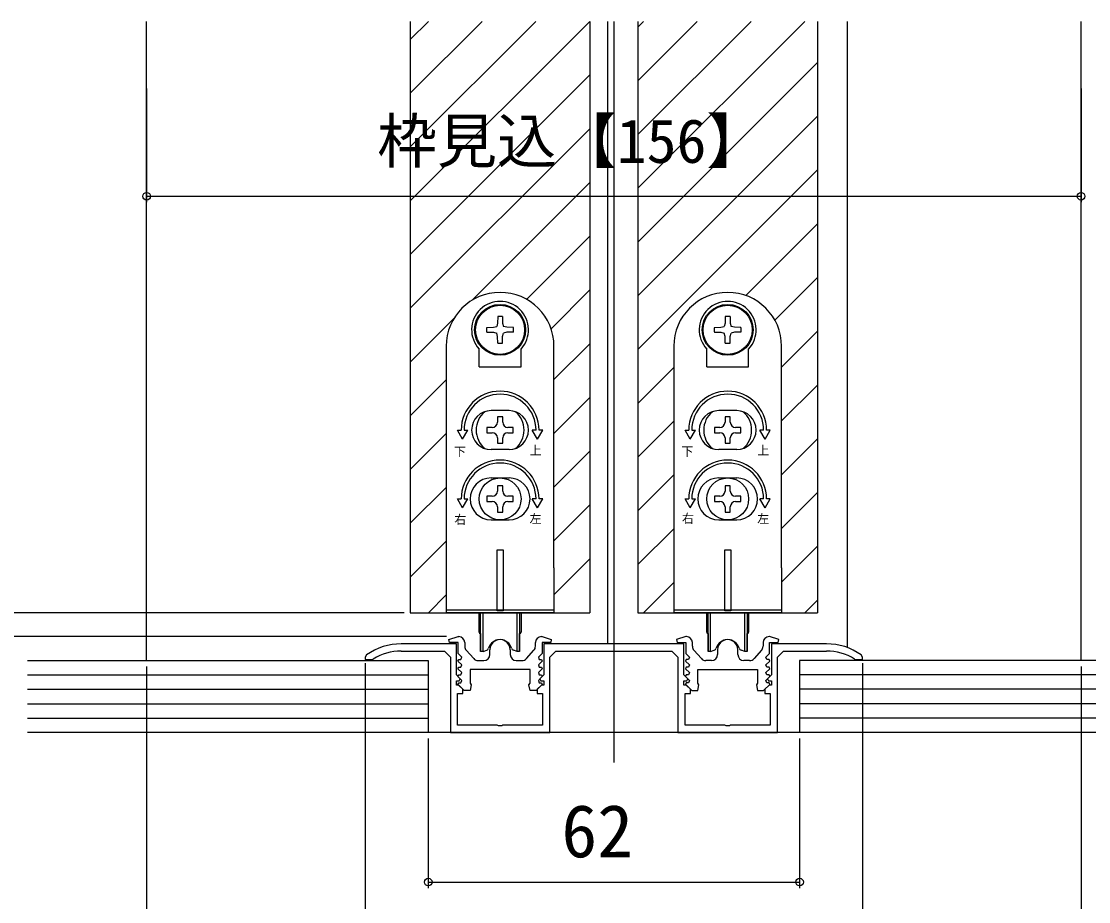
# Model space of a CAD drawing. Units: millimetres, scale not verified. Extents: x -525 to 525, y -783 to 779.
# Drawn here: x -372.9 to -194.7, y 211.5 to 358.6 of the extents above; entities that cross this region are included whole.
import ezdxf
from ezdxf.enums import TextEntityAlignment as Align

# ---------------------------------------------------------------- set-up
doc = ezdxf.new("R2010")
doc.units = ezdxf.units.MM
doc.header["$LTSCALE"] = 4
for name, color, linetype in [('0-3_YKK_11', 7, 'Continuous'), ('0-5_YKK_12', 2, 'Continuous'), ('0-6_YKK_13', 4, 'Continuous'), ('0-8_YKK_D', 6, 'Continuous'), ('0-A_YSS_K', 3, 'Continuous')]:
    doc.layers.add(name, color=color, linetype=linetype)
doc.styles.add('ＭＳ ゴシック', font='')
doc.styles.get('ＭＳ ゴシック').set_extended_font_data('MS Gothic')

msp = doc.modelspace()

# ---------------------------------------------------------------- linework, layer by layer
at = {"layer": '0-3_YKK_11'}
for p, q in [((-298.899, 254.773), (-298.899, 254.157)), ((-298.643, 253.488), (-297.397, 252.104)), ((-294.699, 252.773), (-294.699, 253.573)), ((-291.299, 253.573), (-291.299, 252.773)), ((-288.601, 252.104), (-287.356, 253.488)), ((-287.099, 254.157), (-287.099, 254.773)), ((-260.899, 254.157), (-260.899, 254.773)), ((-260.899, 254.157), (-260.899, 254.773)), ((-259.397, 252.104), (-260.643, 253.488)), ((-259.397, 252.104), (-260.643, 253.488)), ((-256.699, 253.573), (-256.699, 252.773)), ((-256.699, 253.573), (-256.699, 252.773)), ((-253.299, 252.773), (-253.299, 253.573)), ((-253.299, 252.773), (-253.299, 253.573)), ((-249.356, 253.488), (-250.601, 252.104)), ((-249.356, 253.488), (-250.601, 252.104)), ((-249.099, 254.773), (-249.099, 254.157)), ((-249.099, 254.773), (-249.099, 254.157)), ((-296.654, 251.773), (-295.699, 251.773)), ((-290.299, 251.773), (-289.345, 251.773)), ((-257.699, 251.773), (-258.654, 251.773)), ((-257.699, 251.773), (-258.654, 251.773)), ((-251.345, 251.773), (-252.299, 251.773)), ((-251.345, 251.773), (-252.299, 251.773))]:
    msp.add_line(p, q, dxfattribs=at)
for points in [[(-287.999, 250.273), (-297.999, 250.273), (-297.999, 248.015), (-297.812, 247.737), (-297.999, 246.773), (-298.999, 246.773), (-300.025, 247.799), (-299.911, 248.073), (-299.549, 248.073), (-299.388, 248.461), (-300.025, 249.099), (-299.911, 249.373), (-299.549, 249.373), (-299.388, 249.761), (-300.025, 250.399), (-299.911, 250.673), (-299.549, 250.673), (-299.388, 251.061), (-300.025, 251.699), (-299.911, 251.973), (-299.549, 251.973), (-299.388, 252.361), (-299.999, 252.973), (-299.999, 254.773), (-301.452, 254.773), (-301.532, 255.282), (-299.999, 255.773), (-299.899, 255.773)], [(-286.099, 255.773), (-285.999, 255.773), (-284.467, 255.282), (-284.546, 254.773), (-285.999, 254.773), (-285.999, 252.973), (-286.611, 252.361), (-286.45, 251.973), (-286.087, 251.973), (-285.973, 251.699), (-286.611, 251.061), (-286.45, 250.673), (-286.087, 250.673), (-285.973, 250.399), (-286.611, 249.761), (-286.45, 249.373), (-286.087, 249.373), (-285.973, 249.099), (-286.611, 248.461), (-286.45, 248.073), (-286.087, 248.073), (-285.974, 247.799), (-286.999, 246.773), (-287.999, 246.773), (-288.187, 247.737), (-287.999, 248.015), (-287.999, 250.273)], [(-261.899, 255.773), (-261.999, 255.773), (-263.532, 255.282), (-263.452, 254.773), (-261.999, 254.773), (-261.999, 252.973), (-261.388, 252.361), (-261.549, 251.973), (-261.911, 251.973), (-262.025, 251.699), (-261.388, 251.061), (-261.549, 250.673), (-261.911, 250.673), (-262.025, 250.399), (-261.388, 249.761), (-261.549, 249.373), (-261.911, 249.373), (-262.025, 249.099), (-261.388, 248.461), (-261.549, 248.073), (-261.911, 248.073), (-262.025, 247.799), (-260.999, 246.773), (-259.999, 246.773), (-259.812, 247.737), (-259.999, 248.015), (-259.999, 250.273)], [(-261.899, 255.773), (-261.999, 255.773), (-263.532, 255.282), (-263.452, 254.773), (-261.999, 254.773), (-261.999, 252.973), (-261.388, 252.361), (-261.549, 251.973), (-261.911, 251.973), (-262.025, 251.699), (-261.388, 251.061), (-261.549, 250.673), (-261.911, 250.673), (-262.025, 250.399), (-261.388, 249.761), (-261.549, 249.373), (-261.911, 249.373), (-262.025, 249.099), (-261.388, 248.461), (-261.549, 248.073), (-261.911, 248.073), (-262.025, 247.799), (-260.999, 246.773), (-259.999, 246.773), (-259.812, 247.737), (-259.999, 248.015), (-259.999, 250.273)], [(-259.999, 250.273), (-249.999, 250.273), (-249.999, 248.015), (-250.187, 247.737), (-249.999, 246.773), (-248.999, 246.773), (-247.974, 247.799), (-248.087, 248.073), (-248.45, 248.073), (-248.611, 248.461), (-247.973, 249.099), (-248.087, 249.373), (-248.45, 249.373), (-248.611, 249.761), (-247.973, 250.399), (-248.087, 250.673), (-248.45, 250.673), (-248.611, 251.061), (-247.973, 251.699), (-248.087, 251.973), (-248.45, 251.973), (-248.611, 252.361), (-247.999, 252.973), (-247.999, 254.773), (-246.546, 254.773), (-246.467, 255.282), (-247.999, 255.773), (-248.099, 255.773)], [(-259.999, 250.273), (-249.999, 250.273), (-249.999, 248.015), (-250.187, 247.737), (-249.999, 246.773), (-248.999, 246.773), (-247.974, 247.799), (-248.087, 248.073), (-248.45, 248.073), (-248.611, 248.461), (-247.973, 249.099), (-248.087, 249.373), (-248.45, 249.373), (-248.611, 249.761), (-247.973, 250.399), (-248.087, 250.673), (-248.45, 250.673), (-248.611, 251.061), (-247.973, 251.699), (-248.087, 251.973), (-248.45, 251.973), (-248.611, 252.361), (-247.999, 252.973), (-247.999, 254.773), (-246.546, 254.773), (-246.467, 255.282), (-247.999, 255.773), (-248.099, 255.773)], [(-262.299, 254.573), (-285.699, 254.573), (-285.699, 249.373), (-286.334, 248.739), (-286.182, 248.373), (-285.699, 248.373), (-285.699, 247.673), (-286.099, 247.673), (-286.799, 246.973), (-286.799, 246.273), (-285.899, 246.273), (-285.899, 240.973), (-292.541, 240.973), (-292.724, 240.853), (-293.274, 240.853), (-293.458, 240.973), (-300.099, 240.973), (-300.099, 246.273), (-299.199, 246.273), (-299.199, 246.973), (-299.899, 247.673), (-300.299, 247.673), (-300.299, 248.373), (-299.816, 248.373), (-299.665, 248.739), (-300.299, 249.373), (-300.299, 254.573), (-309.499, 254.573)], [(-309.499, 253.373), (-302.299, 253.373), (-301.299, 252.373), (-301.299, 239.773), (-284.699, 239.773), (-284.699, 252.373), (-283.699, 253.373), (-264.299, 253.373), (-263.299, 252.373), (-263.299, 239.773), (-246.699, 239.773), (-246.699, 252.373), (-245.699, 253.373), (-238.499, 253.373)], [(-238.499, 254.573), (-247.699, 254.573), (-247.699, 249.373), (-248.334, 248.739), (-248.182, 248.373), (-247.699, 248.373), (-247.699, 247.673), (-248.099, 247.673), (-248.799, 246.973), (-248.799, 246.273), (-247.899, 246.273), (-247.899, 240.973), (-254.541, 240.973), (-254.724, 240.853), (-255.274, 240.853), (-255.458, 240.973), (-262.099, 240.973), (-262.099, 246.273), (-261.199, 246.273), (-261.199, 246.973), (-261.899, 247.673), (-262.299, 247.673), (-262.299, 248.373), (-261.816, 248.373), (-261.665, 248.739), (-262.299, 249.373), (-262.299, 254.573)], [(-315.289, 252.727), (-315.499, 252.319), (-315.499, 251.973), (-314.349, 251.973), (-314.189, 252.02)], [(-233.809, 252.02), (-233.65, 251.973), (-232.499, 251.973), (-232.499, 252.319), (-232.71, 252.727)]]:
    msp.add_lwpolyline(points, dxfattribs=at)
for centre, radius, start, end in [((-299.899, 254.773), 1, 0.00001, 89.99999), ((-292.999, 253.573), 1.7, 359.99999, 180.00001), ((-286.099, 254.773), 1, 90.00001, 179.99999), ((-261.899, 254.773), 1, 0.00001, 89.99999), ((-261.899, 254.773), 1, 0.00001, 89.99999), ((-254.999, 253.573), 1.7, 359.99999, 180.00001), ((-254.999, 253.573), 1.7, 359.99999, 180.00001), ((-248.099, 254.773), 1, 90.00001, 179.99999), ((-248.099, 254.773), 1, 90.00001, 179.99999), ((-309.499, 244.573), 10, 90, 125.37654), ((-309.499, 244.573), 8.8, 89.99999, 122.20423), ((-297.899, 254.157), 1, 180.00001, 221.98721), ((-288.099, 254.157), 1, 318.01279, 359.99999), ((-259.899, 254.157), 1, 180.00001, 221.98721), ((-259.899, 254.157), 1, 180.00001, 221.98721), ((-250.099, 254.157), 1, 318.01279, 359.99999), ((-250.099, 254.157), 1, 318.01279, 359.99999), ((-238.499, 244.573), 10, 54.62346, 90), ((-238.499, 244.573), 8.8, 57.79577, 90.00001), ((-296.654, 252.773), 1, 221.98723, 270.00001), ((-295.699, 252.773), 1, 270.00001, 359.99999), ((-290.299, 252.773), 1, 180.00001, 269.99999), ((-289.345, 252.773), 1, 269.99999, 318.01277), ((-258.654, 252.773), 1, 221.98723, 270.00001), ((-258.654, 252.773), 1, 221.98723, 270.00001), ((-257.699, 252.773), 1, 270.00001, 359.99999), ((-257.699, 252.773), 1, 270.00001, 359.99999), ((-252.299, 252.773), 1, 180.00001, 269.99999), ((-252.299, 252.773), 1, 180.00001, 269.99999), ((-251.345, 252.773), 1, 269.99999, 318.01277), ((-251.345, 252.773), 1, 269.99999, 318.01277)]:
    msp.add_arc(centre, radius, start, end, dxfattribs=at)
at = {"layer": '0-5_YKK_12'}
for p, q in [((-351.999, 251.773), (-351.999, 358.557)), ((-307.999, 358.557), (-307.999, 259.777)), ((-307.999, 355.528), (-304.97, 358.557)), ((-307.999, 346.547), (-295.989, 358.557)), ((-307.999, 337.567), (-287.009, 358.557)), ((-307.999, 328.587), (-278.029, 358.557)), ((-277.999, 358.557), (-277.999, 259.777)), ((-274.999, 254.573), (-274.999, 358.557)), ((-273.999, 358.557), (-273.999, 234.773)), ((-269.999, 358.557), (-269.999, 259.777)), ((-269.999, 357.607), (-269.049, 358.557)), ((-269.999, 348.626), (-260.068, 358.557)), ((-269.999, 339.646), (-251.088, 358.557)), ((-269.999, 330.666), (-242.108, 358.557)), ((-239.999, 358.557), (-239.999, 259.777)), ((-234.999, 253.941), (-234.999, 358.557)), ((-195.999, 251.773), (-195.999, 358.557)), ((-269.999, 321.686), (-239.999, 351.686)), ((-307.999, 319.607), (-277.999, 349.607)), ((-269.999, 312.705), (-239.999, 342.705)), ((-307.999, 310.626), (-277.999, 340.626)), ((-269.999, 303.725), (-239.999, 333.725)), ((-297.684, 311.961), (-277.999, 331.646)), ((-251.987, 312.757), (-239.999, 324.745)), ((-288.56, 312.105), (-277.999, 322.666)), ((-247.126, 308.637), (-239.999, 315.765)), ((-284.487, 307.198), (-277.999, 313.686)), ((-307.999, 301.646), (-300.684, 308.962)), ((-245.999, 300.784), (-239.999, 306.784)), ((-283.999, 298.705), (-277.999, 304.705)), ((-269.999, 294.745), (-263.999, 300.745)), ((-307.999, 292.666), (-301.999, 298.666)), ((-245.999, 291.804), (-239.999, 297.804)), ((-283.999, 289.725), (-277.999, 295.725)), ((-269.999, 285.765), (-263.999, 291.765)), ((-307.999, 283.686), (-301.999, 289.686)), ((-245.999, 282.824), (-239.999, 288.824)), ((-283.999, 280.745), (-277.999, 286.745)), ((-269.999, 276.784), (-263.999, 282.784)), ((-307.999, 274.705), (-301.999, 280.705)), ((-245.999, 273.844), (-239.999, 279.844)), ((-283.999, 271.765), (-277.999, 277.765)), ((-269.999, 267.804), (-263.999, 273.804)), ((-307.999, 265.725), (-301.999, 271.725)), ((-245.999, 264.863), (-239.999, 270.863)), ((-283.999, 262.784), (-277.999, 268.784)), ((-269.046, 259.777), (-263.999, 264.824)), ((-304.967, 259.777), (-301.999, 262.745)), ((-242.106, 259.777), (-239.999, 261.883)), ((-307.999, 259.777), (-277.999, 259.777)), ((-278.027, 259.777), (-277.999, 259.804)), ((-269.999, 259.777), (-239.999, 259.777))]:
    msp.add_line(p, q, dxfattribs=at)
at = {"layer": '0-6_YKK_13'}
for p, q in [((-293.399, 309.241), (-293.418, 308.151)), ((-292.599, 309.241), (-292.58, 308.151)), ((-255.399, 309.241), (-255.418, 308.151)), ((-254.599, 309.241), (-254.58, 308.151)), ((-293.418, 308.151), (-293.567, 307.595)), ((-292.58, 308.151), (-292.431, 307.595)), ((-291.875, 307.446), (-292.431, 307.595)), ((-291.875, 306.608), (-292.431, 306.459)), ((-290.785, 307.427), (-291.875, 307.446)), ((-290.785, 306.627), (-291.875, 306.608)), ((-255.418, 308.151), (-255.567, 307.595)), ((-254.58, 308.151), (-254.431, 307.595)), ((-253.875, 307.446), (-254.431, 307.595)), ((-253.875, 306.608), (-254.431, 306.459)), ((-252.785, 307.427), (-253.875, 307.446)), ((-252.785, 306.627), (-253.875, 306.608)), ((-301.999, 304.277), (-301.999, 267.277)), ((-296.499, 300.827), (-296.499, 303.815)), ((-289.499, 300.827), (-289.499, 303.815)), ((-283.999, 267.277), (-283.999, 304.277)), ((-263.999, 304.277), (-263.999, 267.277)), ((-258.499, 300.827), (-258.499, 303.815)), ((-251.499, 300.827), (-251.499, 303.815)), ((-245.999, 267.277), (-245.999, 304.277)), ((-296.499, 300.827), (-289.499, 300.827)), ((-258.499, 300.827), (-251.499, 300.827)), ((-291.499, 293.527), (-294.499, 293.527)), ((-293.439, 292.477), (-293.439, 291.597)), ((-292.559, 292.477), (-293.439, 292.477)), ((-292.559, 291.597), (-292.559, 292.477)), ((-253.499, 293.527), (-256.499, 293.527)), ((-255.439, 292.477), (-255.439, 291.597)), ((-254.559, 292.477), (-255.439, 292.477)), ((-254.559, 291.597), (-254.559, 292.477)), ((-294.319, 290.717), (-295.199, 290.717)), ((-295.199, 290.717), (-295.199, 289.837)), ((-290.799, 290.717), (-291.679, 290.717)), ((-290.799, 289.837), (-290.799, 290.717)), ((-256.319, 290.717), (-257.199, 290.717)), ((-257.199, 290.717), (-257.199, 289.837)), ((-252.799, 290.717), (-253.679, 290.717)), ((-252.799, 289.837), (-252.799, 290.717)), ((-300.115, 290.277), (-299.499, 290.277)), ((-299.249, 288.777), (-300.115, 290.277)), ((-299.249, 288.777), (-298.383, 290.277)), ((-298.999, 290.277), (-298.383, 290.277)), ((-295.199, 289.837), (-294.319, 289.837)), ((-293.439, 288.957), (-293.439, 288.077)), ((-292.559, 288.077), (-292.559, 288.957)), ((-291.679, 289.837), (-290.799, 289.837)), ((-286.999, 290.277), (-287.615, 290.277)), ((-286.749, 288.777), (-287.615, 290.277)), ((-262.115, 290.277), (-261.499, 290.277)), ((-261.249, 288.777), (-262.115, 290.277)), ((-261.249, 288.777), (-260.383, 290.277)), ((-260.999, 290.277), (-260.383, 290.277)), ((-257.199, 289.837), (-256.319, 289.837)), ((-255.439, 288.957), (-255.439, 288.077)), ((-254.559, 288.077), (-254.559, 288.957)), ((-253.679, 289.837), (-252.799, 289.837)), ((-248.999, 290.277), (-249.615, 290.277)), ((-248.749, 288.777), (-249.615, 290.277)), ((-291.499, 287.027), (-294.499, 287.027)), ((-293.439, 288.077), (-292.559, 288.077)), ((-253.499, 287.027), (-256.499, 287.027)), ((-255.439, 288.077), (-254.559, 288.077)), ((-294.499, 282.277), (-291.499, 282.277)), ((-256.499, 282.277), (-253.499, 282.277)), ((-293.439, 280.977), (-293.439, 280.097)), ((-292.559, 280.977), (-293.439, 280.977)), ((-292.559, 280.097), (-292.559, 280.977)), ((-255.439, 280.977), (-255.439, 280.097)), ((-254.559, 280.977), (-255.439, 280.977)), ((-254.559, 280.097), (-254.559, 280.977)), ((-300.115, 278.777), (-299.499, 278.777)), ((-299.249, 277.277), (-300.115, 278.777)), ((-299.249, 277.277), (-298.383, 278.777)), ((-298.999, 278.777), (-298.383, 278.777)), ((-294.319, 279.217), (-295.199, 279.217)), ((-295.199, 279.217), (-295.199, 278.337)), ((-295.199, 278.337), (-294.319, 278.337)), ((-290.799, 279.217), (-291.679, 279.217)), ((-291.679, 278.337), (-290.799, 278.337)), ((-290.799, 278.337), (-290.799, 279.217)), ((-286.749, 277.277), (-287.615, 278.777)), ((-286.999, 278.777), (-287.615, 278.777)), ((-286.749, 277.277), (-285.883, 278.777)), ((-285.883, 278.777), (-286.499, 278.777)), ((-262.115, 278.777), (-261.499, 278.777)), ((-261.249, 277.277), (-262.115, 278.777)), ((-261.249, 277.277), (-260.383, 278.777)), ((-260.999, 278.777), (-260.383, 278.777)), ((-256.319, 279.217), (-257.199, 279.217)), ((-257.199, 279.217), (-257.199, 278.337)), ((-257.199, 278.337), (-256.319, 278.337)), ((-252.799, 279.217), (-253.679, 279.217)), ((-253.679, 278.337), (-252.799, 278.337)), ((-252.799, 278.337), (-252.799, 279.217)), ((-248.749, 277.277), (-249.615, 278.777)), ((-248.999, 278.777), (-249.615, 278.777)), ((-248.749, 277.277), (-247.883, 278.777)), ((-247.883, 278.777), (-248.499, 278.777)), ((-293.439, 277.457), (-293.439, 276.577)), ((-293.439, 276.577), (-292.559, 276.577)), ((-292.559, 276.577), (-292.559, 277.457)), ((-255.439, 277.457), (-255.439, 276.577)), ((-255.439, 276.577), (-254.559, 276.577)), ((-254.559, 276.577), (-254.559, 277.457)), ((-294.499, 275.277), (-291.499, 275.277)), ((-256.499, 275.277), (-253.499, 275.277)), ((-293.499, 270.277), (-292.499, 270.277)), ((-293.499, 260.077), (-293.499, 270.277)), ((-292.499, 270.277), (-292.499, 260.077)), ((-255.499, 270.277), (-254.499, 270.277)), ((-255.499, 260.077), (-255.499, 270.277)), ((-254.499, 270.277), (-254.499, 260.077)), ((-301.999, 267.277), (-301.999, 259.777)), ((-263.999, 267.277), (-263.999, 259.777)), ((-301.999, 260.277), (-283.999, 260.277)), ((-263.999, 260.277), (-245.999, 260.277)), ((-296.499, 256.528), (-296.499, 259.777)), ((-296.249, 253.277), (-296.249, 259.777)), ((-295.849, 253.277), (-295.849, 259.777)), ((-292.499, 260.077), (-293.499, 260.077)), ((-290.149, 253.277), (-290.149, 259.777)), ((-289.499, 259.777), (-289.499, 256.528)), ((-258.499, 256.528), (-258.499, 259.777)), ((-258.249, 253.277), (-258.249, 259.777)), ((-257.849, 253.277), (-257.849, 259.777)), ((-254.499, 260.077), (-255.499, 260.077)), ((-252.149, 253.277), (-252.149, 259.777)), ((-251.499, 259.777), (-251.499, 256.528)), ((-296.251, 256.233), (-296.249, 256.233)), ((-296.249, 256.277), (-296.249, 253.277)), ((-289.749, 253.277), (-289.749, 256.277)), ((-289.749, 256.233), (-289.747, 256.233)), ((-258.251, 256.233), (-258.249, 256.233)), ((-258.249, 256.277), (-258.249, 253.277)), ((-251.749, 253.277), (-251.749, 256.277)), ((-251.749, 256.233), (-251.747, 256.233)), ((-295.849, 253.277), (-296.249, 253.277)), ((-295.849, 253.277), (-295.23, 253.502)), ((-290.149, 253.277), (-290.769, 253.502)), ((-257.849, 253.277), (-258.249, 253.277)), ((-257.849, 253.277), (-257.23, 253.502)), ((-252.149, 253.277), (-252.769, 253.502))]:
    msp.add_line(p, q, dxfattribs=at)
for points in [[(-295.213, 307.427), (-294.124, 307.446), (-293.567, 307.595)], [(-295.213, 306.627), (-294.124, 306.608), (-293.567, 306.459)], [(-257.213, 307.427), (-256.124, 307.446), (-255.567, 307.595)], [(-257.213, 306.627), (-256.124, 306.608), (-255.567, 306.459)], [(-293.399, 304.813), (-293.418, 305.902), (-293.567, 306.459)], [(-292.599, 304.813), (-292.58, 305.902), (-292.431, 306.459)], [(-255.399, 304.813), (-255.418, 305.902), (-255.567, 306.459)], [(-254.599, 304.813), (-254.58, 305.902), (-254.431, 306.459)], [(-286.749, 288.777), (-285.883, 290.277), (-286.499, 290.277)], [(-248.749, 288.777), (-247.883, 290.277), (-248.499, 290.277)], [(-283.999, 267.277), (-283.999, 259.777), (-301.999, 259.777)], [(-245.999, 267.277), (-245.999, 259.777), (-263.999, 259.777)], [(-289.749, 259.777), (-289.749, 253.277), (-290.149, 253.277)], [(-251.749, 259.777), (-251.749, 253.277), (-252.149, 253.277)]]:
    msp.add_lwpolyline(points, dxfattribs=at)
for centre, radius in [((-292.999, 307.027), 4.25), ((-292.999, 307.027), 4.1), ((-254.999, 307.027), 4.25), ((-254.999, 307.027), 4.1), ((-292.999, 278.777), 3.5), ((-254.999, 278.777), 3.5)]:
    msp.add_circle(centre, radius, dxfattribs=at)
for centre, radius, start, end in [((-292.999, 304.277), 9, 0, 180), ((-254.999, 304.277), 9, 0, 180), ((-292.999, 307.027), 4.75, 317.4631, 222.5369), ((-254.999, 307.027), 4.75, 317.4631, 222.5369), ((-292.999, 307.027), 2.25, 79.75965, 100.24035), ((-254.999, 307.027), 2.25, 79.75965, 100.24035), ((-292.999, 307.027), 2.25, 169.75965, 190.24035), ((-292.999, 307.027), 2.25, 349.75965, 10.24035), ((-254.999, 307.027), 2.25, 169.75965, 190.24035), ((-254.999, 307.027), 2.25, 349.75965, 10.24035), ((-292.999, 307.027), 2.25, 259.75965, 280.24035), ((-254.999, 307.027), 2.25, 259.75965, 280.24035), ((-292.999, 290.277), 6.5, 0, 180), ((-292.999, 290.277), 6, 0, 180), ((-254.999, 290.277), 6.5, 0, 180), ((-254.999, 290.277), 6, 0, 180), ((-294.499, 290.277), 3.25, 90, 270), ((-292.999, 290.277), 4, 129.83844, 230.16156), ((-291.499, 290.277), 3.25, 270, 90), ((-292.999, 290.277), 4, 309.83844, 50.16156), ((-256.499, 290.277), 3.25, 90, 270), ((-254.999, 290.277), 4, 129.83844, 230.16156), ((-253.499, 290.277), 3.25, 270, 90), ((-254.999, 290.277), 4, 309.83844, 50.16156), ((-294.319, 291.597), 0.88, 270, 0), ((-291.679, 291.597), 0.88, 180, 270), ((-256.319, 291.597), 0.88, 270, 0), ((-253.679, 291.597), 0.88, 180, 270), ((-294.319, 288.957), 0.88, 0, 90), ((-291.679, 288.957), 0.88, 90, 180), ((-256.319, 288.957), 0.88, 0, 90), ((-253.679, 288.957), 0.88, 90, 180), ((-292.999, 278.777), 6.5, 0, 180), ((-254.999, 278.777), 6.5, 0, 180), ((-292.999, 278.777), 6, 0, 180), ((-254.999, 278.777), 6, 0, 180), ((-294.499, 278.777), 3.5, 90, 270), ((-291.499, 278.777), 3.5, 270, 90), ((-256.499, 278.777), 3.5, 90, 270), ((-253.499, 278.777), 3.5, 270, 90), ((-294.319, 280.097), 0.88, 270, 0), ((-291.679, 280.097), 0.88, 180, 270), ((-256.319, 280.097), 0.88, 270, 0), ((-253.679, 280.097), 0.88, 180, 270), ((-294.319, 277.457), 0.88, 0, 90), ((-291.679, 277.457), 0.88, 90, 180), ((-256.319, 277.457), 0.88, 0, 90), ((-253.679, 277.457), 0.88, 90, 180), ((-296.199, 256.528), 0.3, 180, 260), ((-292.999, 253.277), 2, 16.15012, 163.84988), ((-289.799, 256.528), 0.3, 280, 0), ((-258.199, 256.528), 0.3, 180, 260), ((-254.999, 253.277), 2, 16.15012, 163.84988), ((-251.799, 256.528), 0.3, 280, 0), ((-295.401, 253.972), 0.5, 290, 343.84988), ((-290.598, 253.972), 0.5, 196.15012, 250), ((-257.401, 253.972), 0.5, 290, 343.84988), ((-252.598, 253.972), 0.5, 196.15012, 250)]:
    msp.add_arc(centre, radius, start, end, dxfattribs=at)
at = {"layer": '0-8_YKK_D'}
for p, q in [((-351.999, 347.349), (-351.999, 328.349)), ((-195.999, 347.349), (-195.999, 328.349)), ((-351.999, 329.349), (-195.999, 329.349)), ((-308.999, 259.777), (-427.999, 259.777)), ((-309.999, 259.777), (-427.999, 259.777)), ((-301.952, 255.773), (-407.999, 255.773)), ((-301.952, 255.773), (-407.999, 255.773)), ((-315.499, 251.319), (-315.499, 193.773)), ((-232.499, 251.319), (-232.499, 193.773)), ((-351.999, 250.773), (-351.999, 193.773)), ((-315.499, 251.173), (-315.499, 193.773)), ((-232.499, 251.173), (-232.499, 193.773)), ((-195.999, 250.773), (-195.999, 193.773)), ((-304.999, 238.773), (-304.999, 213.773)), ((-242.999, 238.773), (-242.999, 213.773)), ((-304.999, 214.773), (-242.999, 214.773))]:
    msp.add_line(p, q, dxfattribs=at)
for centre in [(-351.999, 329.349), (-195.999, 329.349), (-304.999, 214.773), (-242.999, 214.773)]:
    msp.add_circle(centre, 0.637, dxfattribs=at)
at = {"layer": '0-A_YSS_K'}
for p, q in [((-371.92, 251.773), (-304.999, 251.773)), ((-304.999, 251.773), (-304.999, 239.773)), ((-371.92, 249.373), (-304.999, 249.373)), ((-176.078, 249.373), (-242.999, 249.373)), ((-371.92, 246.973), (-304.999, 246.973)), ((-176.078, 246.973), (-242.999, 246.973)), ((-371.92, 244.573), (-304.999, 244.573)), ((-176.078, 244.573), (-242.999, 244.573)), ((-371.92, 242.173), (-304.999, 242.173)), ((-176.078, 242.173), (-242.999, 242.173)), ((-176.078, 239.773), (-371.92, 239.773))]:
    msp.add_line(p, q, dxfattribs=at)
msp.add_lwpolyline([(-176.078, 251.773), (-242.999, 251.773), (-242.999, 239.773)], dxfattribs=at)

# ---------------------------------------------------------------- texts
at = {"layer": '0-6_YKK_13', "style": 'ＭＳ ゴシック'}
for s, p in [('下', (-300.702, 285.503)), ('上', (-288.056, 285.693)), ('下', (-262.718, 285.531)), ('上', (-250.056, 285.693)), ('右', (-300.627, 274.146)), ('左', (-288.079, 274.295)), ('右', (-262.627, 274.33)), ('左', (-250.079, 274.295))]:
    msp.add_text(s, height=1.466, dxfattribs=at).set_placement(p, align=Align.BOTTOM_LEFT)
at = {"layer": '0-8_YKK_D', "style": 'ＭＳ ゴシック'}
for s, height, p in [('枠見込【156】', 7.331, (-313.516, 332.713)), ('62', 8.798, (-282.761, 216.273))]:
    msp.add_text(s, height=height, dxfattribs=at).set_placement(p, align=Align.BOTTOM_LEFT)

doc.saveas('drawing.dxf')
